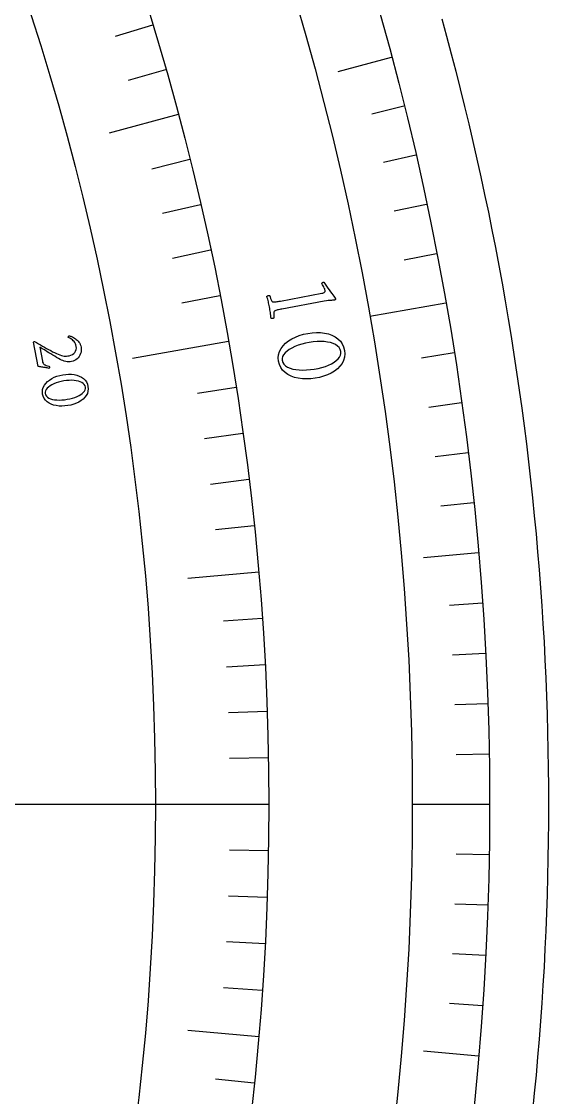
# Model space of a CAD drawing. Header units: millimetres. Extents: x -60 to 60, y -60 to 77.
# Drawn here: x 49.26 to 60, y -5.97 to 15.95 of the extents above; entities that cross this region are included whole.
import ezdxf

# ---------------------------------------------------------------- set-up
doc = ezdxf.new("R2010")
doc.units = ezdxf.units.MM
for name, color, linetype in [('CUT_OUTER', 1, 'Continuous'), ('ENGRAVE', 7, 'Continuous'), ('ENGRAVE_FINE', 8, 'Continuous'), ('TEXT', 5, 'Continuous')]:
    doc.layers.add(name, color=color, linetype=linetype)

msp = doc.modelspace()

# ---------------------------------------------------------------- linework, layer by layer
at = {"layer": 'CUT_OUTER'}
msp.add_lwpolyline([(57.8266, 16.0028), (57.9237, 15.6476), (58.0186, 15.2919), (58.1113, 14.9357), (58.2019, 14.5788), (58.2902, 14.2214), (58.3764, 13.8635), (58.4604, 13.505), (58.5421, 13.1461), (58.6217, 12.7866), (58.699, 12.4267), (58.7742, 12.0663), (58.8471, 11.7054), (58.9178, 11.3441), (58.9863, 10.9824), (59.0526, 10.6203), (59.1167, 10.2577), (59.1785, 9.8948), (59.2381, 9.5315), (59.2955, 9.1678), (59.3506, 8.8038), (59.4035, 8.4395), (59.4542, 8.0748), (59.5026, 7.7099), (59.5488, 7.3446), (59.5927, 6.9791), (59.6344, 6.6133), (59.6739, 6.2473), (59.7111, 5.881), (59.746, 5.5145), (59.7788, 5.1478), (59.8092, 4.7809), (59.8374, 4.4139), (59.8634, 4.0466), (59.8871, 3.6792), (59.9085, 3.3117), (59.9277, 2.9441), (59.9447, 2.5763), (59.9593, 2.2084), (59.9718, 1.8405), (59.9819, 1.4725), (59.9898, 1.1044), (59.9955, 0.7363), (59.9989, 0.3682), (60, 0), (59.9989, -0.3682), (59.9955, -0.7363), (59.9898, -1.1044), (59.9819, -1.4725), (59.9718, -1.8405), (59.9593, -2.2084), (59.9447, -2.5763), (59.9277, -2.9441), (59.9085, -3.3117), (59.8871, -3.6792), (59.8634, -4.0466), (59.8374, -4.4139), (59.8092, -4.7809), (59.7788, -5.1478), (59.746, -5.5145), (59.7111, -5.881), (59.6739, -6.2473)], dxfattribs=at)
at = {"layer": 'ENGRAVE'}
for points in [[(56.7964, 15.2186), (55.7098, 14.9274)], [(52.4498, 14.0539), (51.0472, 13.6781)], [(57.9067, 10.2105), (56.3556, 9.937)], [(53.4751, 9.4291), (51.5251, 9.0853)], [(58.5762, 5.1248), (57.4555, 5.0267)], [(54.0934, 4.7326), (52.6469, 4.606)], [(54.3, 0), (47.7, 0)], [(58.8, 0), (57.225, 0)], [(54.0934, -4.7326), (52.6469, -4.606)], [(58.5762, -5.1248), (57.4555, -5.0267)]]:
    msp.add_lwpolyline(points, dxfattribs=at)
for radius in [58.8, 58.8, 57.225, 54.3, 54.3, 51.99]:
    msp.add_circle((0, 0), radius, dxfattribs=at)
at = {"layer": 'ENGRAVE_FINE'}
for points in [[(51.9273, 15.8758), (51.17, 15.6442)], [(52.1965, 14.9671), (51.4352, 14.7488)], [(57.0534, 14.225), (56.3984, 14.0617)], [(57.293, 13.2271), (56.6353, 13.0753)], [(52.6871, 13.1364), (51.9186, 12.9448)], [(52.9083, 12.2148), (52.1366, 12.0367)], [(57.5151, 12.2252), (56.8548, 12.0849)], [(53.1134, 11.2896), (52.3387, 11.1249)], [(57.7197, 11.2196), (57.0571, 11.0908)], [(53.3024, 10.3609), (52.5249, 10.2098)], [(58.0761, 9.1983), (57.4094, 9.0928)], [(53.6315, 8.4944), (52.8492, 8.3705)], [(58.2278, 8.1834), (57.5593, 8.0894)], [(53.7716, 7.5571), (52.9873, 7.4469)], [(58.3617, 7.1659), (57.6917, 7.0837)], [(53.8953, 6.6175), (53.1092, 6.521)], [(58.4779, 6.1463), (57.8066, 6.0757)], [(54.0025, 5.6759), (53.2149, 5.5931)], [(58.6568, 4.1017), (57.9834, 4.0546)], [(54.1677, 3.7878), (53.3777, 3.7325)], [(58.7194, 3.0774), (58.0453, 3.042)], [(54.2256, 2.8418), (53.4347, 2.8004)], [(58.7642, 2.0521), (58.0896, 2.0285)], [(54.2669, 1.895), (53.4754, 1.8674)], [(54.2917, 0.9477), (53.4999, 0.9338)], [(58.791, 1.0262), (58.1161, 1.0144)], [(54.2917, -0.9477), (53.4999, -0.9338)], [(58.791, -1.0262), (58.1161, -1.0144)], [(54.2669, -1.895), (53.4754, -1.8674)], [(58.7642, -2.0521), (58.0896, -2.0285)], [(54.2256, -2.8418), (53.4347, -2.8004)], [(58.7194, -3.0774), (58.0453, -3.042)], [(54.1677, -3.7878), (53.3777, -3.7325)], [(58.6568, -4.1017), (57.9834, -4.0546)], [(54.0025, -5.6759), (53.2149, -5.5931)]]:
    msp.add_lwpolyline(points, dxfattribs=at)
at = {"layer": 'TEXT'}
for points in [[(54.536, 10.2549), (55.3775, 10.4131), (55.398, 10.4176), (55.4148, 10.4226), (55.428, 10.4283), (55.4374, 10.4344), (55.4438, 10.4416), (55.4477, 10.4501), (55.4492, 10.4599), (55.4482, 10.4711), (55.4446, 10.4844), (55.4385, 10.5006), (55.4297, 10.5196), (55.4183, 10.5415), (55.4062, 10.5634), (55.3953, 10.5824), (55.3857, 10.5986), (55.3772, 10.612), (55.3835, 10.622), (55.391, 10.6297), (55.3997, 10.6351), (55.4097, 10.6383), (55.4098, 10.6384), (55.4102, 10.6384), (55.4109, 10.6386), (55.4118, 10.6387), (55.4157, 10.6392), (55.419, 10.639), (55.4215, 10.6381), (55.4233, 10.6365), (55.4508, 10.5972), (55.4783, 10.5582), (55.5058, 10.5197), (55.5333, 10.4816), (55.5597, 10.4453), (55.5836, 10.4121), (55.6052, 10.3821), (55.6243, 10.3552), (55.64, 10.333), (55.6513, 10.3168), (55.6581, 10.3067), (55.6605, 10.3025), (55.6613, 10.2982), (55.6615, 10.293), (55.6598, 10.2884), (55.6565, 10.2843), (55.6513, 10.2807), (55.6456, 10.2775), (55.6403, 10.2747), (55.6355, 10.2723), (55.6312, 10.2702), (55.6279, 10.2702), (55.6178, 10.27), (55.6009, 10.2697), (55.5774, 10.2692), (55.5479, 10.2677), (55.513, 10.2641), (55.473, 10.2583), (55.4277, 10.2505), (54.5665, 10.0913), (54.5435, 10.0869), (54.5212, 10.0826), (54.4999, 10.0783), (54.4793, 10.074), (54.4602, 10.0695), (54.4431, 10.0643), (54.428, 10.0586), (54.415, 10.0523), (54.4104, 10.0477), (54.4067, 10.0403), (54.4038, 10.0301), (54.4016, 10.0169), (54.4003, 10.0022), (54.3997, 9.9873), (54.3998, 9.972), (54.4006, 9.9565), (54.4018, 9.942), (54.403, 9.9299), (54.4042, 9.92), (54.4054, 9.9125), (54.4008, 9.9087), (54.3945, 9.9053), (54.3866, 9.9023), (54.3768, 9.8996), (54.367, 9.8979), (54.3585, 9.8977), (54.3514, 9.8989), (54.3456, 9.9016), (54.342, 9.9331), (54.3385, 9.9632), (54.3351, 9.992), (54.3318, 10.0194), (54.3282, 10.0466), (54.324, 10.0749), (54.3192, 10.1041), (54.3138, 10.1343), (54.3082, 10.1632), (54.3024, 10.1907), (54.2964, 10.2168), (54.2903, 10.2415), (54.2839, 10.2665), (54.277, 10.2932), (54.2695, 10.3218), (54.2616, 10.3522), (54.266, 10.3568), (54.2722, 10.3605), (54.2802, 10.3633), (54.29, 10.3653), (54.3, 10.3663), (54.3086, 10.3663), (54.3156, 10.3654), (54.3212, 10.3635), (54.3229, 10.3561), (54.3253, 10.3465), (54.3286, 10.3347), (54.3327, 10.3208), (54.3375, 10.306), (54.3429, 10.2917), (54.3489, 10.278), (54.3554, 10.2648), (54.3621, 10.2534), (54.3685, 10.2453), (54.3745, 10.2404), (54.3802, 10.2387), (54.3946, 10.2375), (54.4108, 10.2374), (54.4286, 10.2384), (54.4482, 10.2406), (54.469, 10.2435), (54.4906, 10.2469), (54.5129, 10.2507), (54.536, 10.2549)], [(49.8246, 8.8837), (49.8051, 8.8878), (49.7843, 8.892), (49.7624, 8.8961), (49.7392, 8.9001), (49.7158, 8.9041), (49.6933, 8.9078), (49.6717, 8.9113), (49.651, 8.9145), (49.6324, 8.9174), (49.6172, 8.9197), (49.6052, 8.9215), (49.5966, 8.9228), (49.5054, 9.4154), (49.5067, 9.418), (49.5084, 9.4207), (49.5105, 9.4236), (49.5131, 9.4267), (49.5158, 9.4295), (49.5184, 9.4317), (49.5208, 9.4331), (49.5231, 9.4339), (49.5629, 9.4103), (49.6034, 9.3864), (49.6448, 9.3623), (49.6869, 9.3379), (49.7292, 9.3137), (49.7713, 9.2901), (49.813, 9.2672), (49.8543, 9.245), (49.8946, 9.2239), (49.933, 9.2045), (49.9696, 9.1868), (50.0044, 9.1709), (50.0393, 9.1565), (50.0715, 9.1457), (50.1009, 9.1385), (50.1276, 9.1348), (50.1531, 9.1338), (50.1788, 9.1344), (50.2048, 9.1367), (50.2311, 9.1407), (50.2658, 9.1499), (50.2965, 9.1643), (50.3232, 9.1837), (50.346, 9.2083), (50.3634, 9.2364), (50.374, 9.2664), (50.3778, 9.2984), (50.3747, 9.3323), (50.368, 9.3599), (50.3584, 9.3852), (50.3461, 9.408), (50.331, 9.4283), (50.3145, 9.4464), (50.2978, 9.4623), (50.2808, 9.4761), (50.2638, 9.4877), (50.2477, 9.4973), (50.234, 9.505), (50.2224, 9.5108), (50.2131, 9.5148), (50.2129, 9.5194), (50.2138, 9.5243), (50.2159, 9.5295), (50.2192, 9.5351), (50.2228, 9.5401), (50.226, 9.5439), (50.2288, 9.5463), (50.2312, 9.5473), (50.2396, 9.5456), (50.2506, 9.5424), (50.2642, 9.5377), (50.2805, 9.5314), (50.2985, 9.5235), (50.3173, 9.5137), (50.3367, 9.502), (50.3569, 9.4884), (50.377, 9.473), (50.396, 9.456), (50.414, 9.4374), (50.4309, 9.4171), (50.446, 9.395), (50.4583, 9.371), (50.4678, 9.345), (50.4745, 9.317), (50.4787, 9.2825), (50.4782, 9.2488), (50.4731, 9.2159), (50.4633, 9.1837), (50.4498, 9.1533), (50.4332, 9.1254), (50.4136, 9.1), (50.391, 9.0772), (50.366, 9.0577), (50.3394, 9.0421), (50.3111, 9.0306), (50.2811, 9.0231), (50.2505, 9.019), (50.2203, 9.0179), (50.1906, 9.0197), (50.1613, 9.0244), (50.1324, 9.0317), (50.1041, 9.0411), (50.0764, 9.0528), (50.0492, 9.0666), (50.0132, 9.0866), (49.976, 9.1078), (49.9375, 9.1301), (49.8977, 9.1536), (49.8579, 9.1773), (49.8194, 9.2004), (49.7821, 9.2228), (49.746, 9.2446), (49.7124, 9.2649), (49.6822, 9.283), (49.6556, 9.2989), (49.6325, 9.3126), (49.6848, 9.0292), (49.6902, 9.0093), (49.6986, 8.9919), (49.7101, 8.977), (49.7245, 8.9647), (49.7423, 8.9542), (49.7635, 8.9447), (49.7883, 8.9364), (49.8165, 8.9291), (49.8207, 8.9277), (49.8241, 8.9248), (49.8266, 8.9204), (49.8282, 8.9146), (49.8285, 8.912), (49.8285, 8.9086), (49.8283, 8.9044), (49.8279, 8.8994), (49.8272, 8.8943), (49.8265, 8.8901), (49.8256, 8.8865), (49.8246, 8.8837)], [(55.8427, 9.251), (55.8489, 9.178), (55.8425, 9.1089), (55.8235, 9.0438), (55.7921, 8.9827), (55.7501, 8.9262), (55.6993, 8.8749), (55.6399, 8.8286), (55.5719, 8.7874), (55.4972, 8.7519), (55.4178, 8.7224), (55.3338, 8.699), (55.2451, 8.6817), (55.1554, 8.6711), (55.0682, 8.6677), (54.9836, 8.6715), (54.9016, 8.6825), (54.8241, 8.7007), (54.7531, 8.726), (54.6886, 8.7584), (54.6307, 8.7979), (54.5814, 8.8446), (54.5428, 8.8985), (54.5148, 8.9597), (54.4975, 9.0282), (54.4921, 9.0968), (54.499, 9.1626), (54.5183, 9.2257), (54.5499, 9.2859), (54.5919, 9.3425), (54.6424, 9.3945), (54.7013, 9.4419), (54.7687, 9.4846), (54.8427, 9.522), (54.9215, 9.5532), (55.0051, 9.5783), (55.0935, 9.5972), (55.183, 9.6094), (55.2701, 9.6141), (55.3548, 9.6115), (55.4371, 9.6015), (55.5148, 9.5839), (55.5861, 9.5587), (55.6507, 9.5259), (55.7088, 9.4855), (55.7583, 9.4376), (55.7971, 9.3826), (55.8253, 9.3204), (55.8427, 9.251)], [(55.7675, 9.2274), (55.7554, 9.2696), (55.7337, 9.3069), (55.7025, 9.3394), (55.6618, 9.367), (55.6132, 9.3899), (55.5585, 9.4078), (55.4975, 9.4209), (55.4304, 9.4292), (55.3586, 9.4325), (55.2838, 9.4308), (55.2061, 9.4242), (55.1253, 9.4126), (55.0461, 9.3969), (54.9711, 9.3775), (54.9, 9.3543), (54.833, 9.3275), (54.7718, 9.298), (54.7178, 9.2665), (54.6711, 9.2333), (54.6318, 9.1981), (54.6014, 9.1617), (54.5814, 9.1249), (54.572, 9.0874), (54.5731, 9.0495), (54.5857, 9.0055), (54.6081, 8.9673), (54.6402, 8.9347), (54.6821, 8.9078), (54.732, 8.8862), (54.7882, 8.8695), (54.8508, 8.8578), (54.9197, 8.851), (54.9929, 8.8489), (55.0684, 8.8511), (55.1463, 8.8576), (55.2264, 8.8685), (55.3064, 8.8835), (55.3816, 8.902), (55.452, 8.924), (55.5175, 8.9496), (55.577, 8.9781), (55.6292, 9.0087), (55.6743, 9.0416), (55.7121, 9.0767), (55.7412, 9.1133), (55.7601, 9.1506), (55.7689, 9.1887), (55.7675, 9.2274)], [(50.6142, 8.5169), (50.6185, 8.4669), (50.6142, 8.4195), (50.6013, 8.3749), (50.5798, 8.333), (50.551, 8.2942), (50.5163, 8.2588), (50.4756, 8.2269), (50.4289, 8.1985), (50.3777, 8.1739), (50.3232, 8.1534), (50.2655, 8.1371), (50.2046, 8.1249), (50.1429, 8.1173), (50.083, 8.1147), (50.0248, 8.117), (49.9684, 8.1244), (49.915, 8.1367), (49.8662, 8.1539), (49.8218, 8.176), (49.7818, 8.203), (49.7478, 8.2351), (49.7211, 8.2721), (49.7018, 8.3142), (49.6898, 8.3613), (49.6859, 8.4086), (49.6905, 8.4539), (49.7037, 8.4974), (49.7253, 8.5389), (49.7542, 8.5779), (49.7888, 8.6137), (49.8293, 8.6463), (49.8756, 8.6757), (49.9265, 8.7015), (49.9806, 8.723), (50.0381, 8.7402), (50.0988, 8.7533), (50.1604, 8.7617), (50.2203, 8.765), (50.2785, 8.7632), (50.335, 8.7564), (50.3885, 8.7444), (50.4375, 8.7272), (50.482, 8.7048), (50.5219, 8.6772), (50.556, 8.6445), (50.5827, 8.6069), (50.6021, 8.5643), (50.6142, 8.5169)], [(50.5625, 8.5006), (50.5541, 8.5294), (50.5392, 8.5549), (50.5177, 8.5771), (50.4897, 8.596), (50.4563, 8.6116), (50.4186, 8.6238), (50.3767, 8.6327), (50.3305, 8.6382), (50.2812, 8.6404), (50.2298, 8.6392), (50.1763, 8.6346), (50.1208, 8.6265), (50.0664, 8.6156), (50.0148, 8.6022), (49.966, 8.5863), (49.92, 8.5678), (49.8779, 8.5474), (49.8408, 8.5257), (49.8088, 8.5027), (49.7818, 8.4785), (49.7609, 8.4534), (49.7473, 8.428), (49.7409, 8.4022), (49.7417, 8.3761), (49.7504, 8.3459), (49.7659, 8.3196), (49.788, 8.2972), (49.8169, 8.2788), (49.8512, 8.264), (49.8899, 8.2527), (49.933, 8.2448), (49.9804, 8.2403), (50.0307, 8.239), (50.0826, 8.2407), (50.1361, 8.2454), (50.1912, 8.2531), (50.2462, 8.2636), (50.2978, 8.2765), (50.3461, 8.2918), (50.3911, 8.3095), (50.432, 8.3292), (50.4678, 8.3504), (50.4987, 8.373), (50.5246, 8.3972), (50.5446, 8.4223), (50.5575, 8.4479), (50.5635, 8.474), (50.5625, 8.5006)]]:
    msp.add_lwpolyline(points, close=True, dxfattribs=at)

doc.saveas('drawing.dxf')
